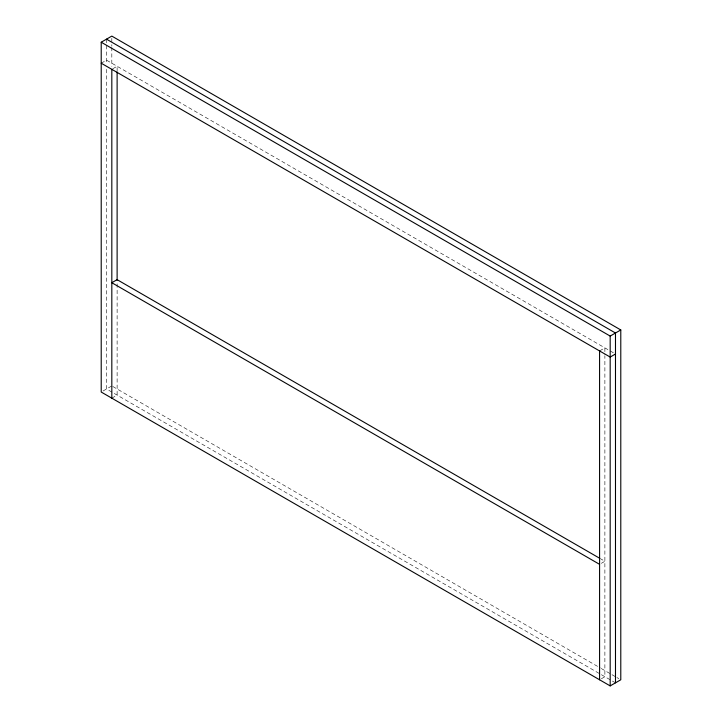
<?xml version="1.0" encoding="UTF-8"?>
<svg xmlns="http://www.w3.org/2000/svg" width="722" height="722" viewBox="0 0 722 722"><rect width="100%" height="100%" fill="white"/><g stroke="black" fill="none" stroke-linecap="round" stroke-linejoin="round"><path stroke-width="0.54" stroke-dasharray="3.61 2.71" d="M101.215 63.211L106.513 60.152L613.556 352.887M112.704 68.825L117.117 66.271L117.117 70.774M102.984 391.026L111.82 385.927M111.82 398.174L117.117 395.115L117.117 281.372M599.576 350.937L604.883 347.878L604.883 354.637M601.345 563.313L604.883 561.274L600.975 559.018M601.345 678.761L604.883 676.722L604.883 355.765M112.794 386.496L600.271 667.931M601.245 668.5L611.02 674.14M611.994 674.7L615.902 676.956M616.877 677.525L618.835 678.653M615.487 682.841L106.513 388.987L106.513 68.03M111.82 38.347L111.82 46.226M111.82 47.345L111.82 66.469M106.513 39.159L106.513 63.906"/><path stroke-width="1.08" d="M101.215 42.219L111.82 36.1L620.785 329.954L620.785 679.781L610.18 685.9L101.215 392.046L101.215 42.219L610.18 336.073L620.785 329.954M615.487 354.006L610.18 357.065L101.215 63.211M106.513 39.159L615.487 333.013L615.487 682.841M600 558.458L117.117 279.667L111.82 282.726L599.576 564.333M610.18 336.073L610.18 685.9M599.576 350.937L599.576 679.781M117.117 71.902L117.117 280.244M111.82 69.33L111.82 398.174"/></g></svg>
